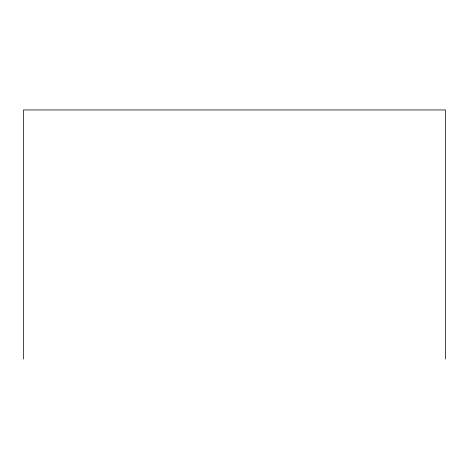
<?xml version="1.0" encoding="UTF-8"?>
<svg xmlns="http://www.w3.org/2000/svg" width="469" height="469" viewBox="0 0 469 469"><rect width="100%" height="100%" fill="white"/><g stroke="black" fill="none" stroke-linecap="round" stroke-linejoin="round"><path stroke-width="0.7" d="M445.55 359.043L445.55 109.957L23.45 109.957L23.45 359.043"/></g></svg>
